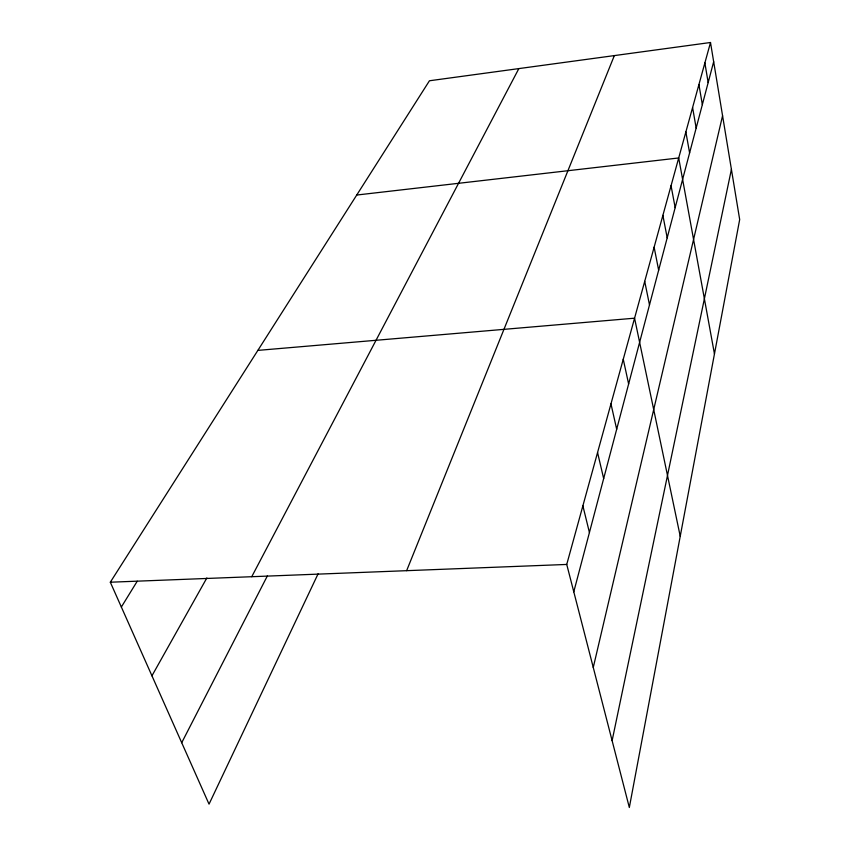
<?xml version="1.0" encoding="UTF-8"?>
<svg xmlns="http://www.w3.org/2000/svg" width="850" height="850" viewBox="0 0 850 850"><rect width="100%" height="100%" fill="white"/><g stroke="black" fill="none" stroke-linecap="round" stroke-linejoin="round"><path stroke-width="1.27" d="M612.117 740.648L731.414 169.341M593.268 667.452L722.574 115.706M573.782 591.823L713.671 61.71M710.504 42.5L739.681 219.544L629.329 807.5L566.737 564.442L710.504 42.5L429.452 80.771L110.319 582.218L209.036 804.143L318.091 573.824M406.64 570.669L614.348 55.59M181.719 742.709L267.314 576.013M251.749 576.704L518.851 68.595M151.948 675.803L206.858 577.947M121.348 607.028L137.232 581.219M356.734 195.032L678.704 157.962L714.457 353.951M257.858 350.391L634.567 318.187L680.234 536.297M110.319 582.218L566.737 564.442M582.877 505.824L589.433 532.536M597.561 452.529L603.67 478.582M610.969 403.856L616.686 429.261M623.252 359.242L628.628 383.998M644.714 281.35L649.496 304.927M654.128 247.18L658.654 270.183M662.883 215.369L667.197 237.841M671.054 185.704L675.166 207.655M685.865 131.963L689.605 152.926M692.591 107.557L696.161 128.053M698.912 84.586L702.344 104.635M704.873 62.943L708.167 82.567"/></g></svg>
